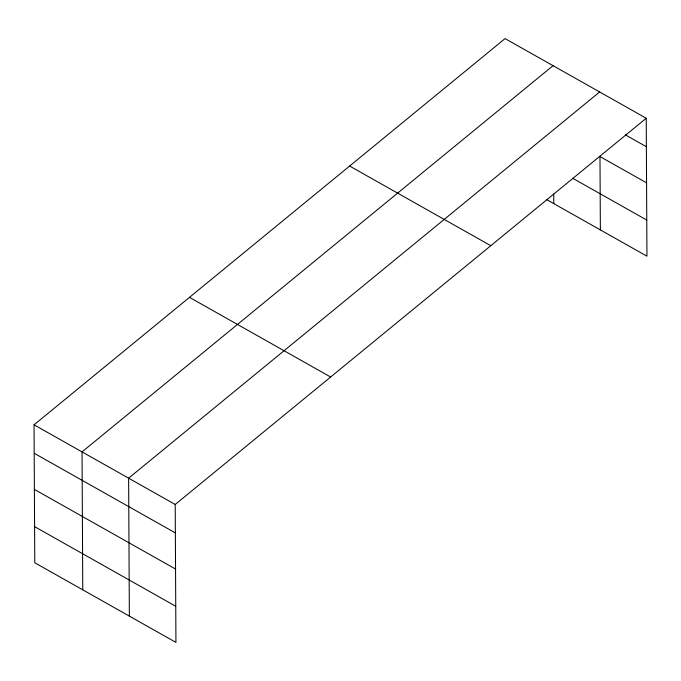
<?xml version="1.0" encoding="UTF-8"?>
<svg xmlns="http://www.w3.org/2000/svg" width="681" height="681" viewBox="0 0 681 681"><rect width="100%" height="100%" fill="white"/><g stroke="black" fill="none" stroke-linecap="round" stroke-linejoin="round"><path stroke-width="1.02" d="M646.226 118.247L175.213 504.468L175.936 642.404L34.774 562.753L34.05 424.816L505.064 38.596L646.226 118.247L646.95 256.184L546.4 199.448M553.057 65.674L82.043 451.895L82.767 589.831M599.646 91.961L128.632 478.181L129.356 616.118M625.371 134.855L646.38 146.713M646.567 182.84L599.978 156.553L600.37 229.897M572.772 178.311L646.763 220.057M349.625 166.045L490.797 245.705M189.488 297.359L330.651 377.019M34.05 424.816L175.213 504.468M34.203 453.274L175.366 532.925M34.39 489.401L175.553 569.052M34.586 526.626L175.749 606.277M553.73 194.051L553.781 203.619"/></g></svg>
